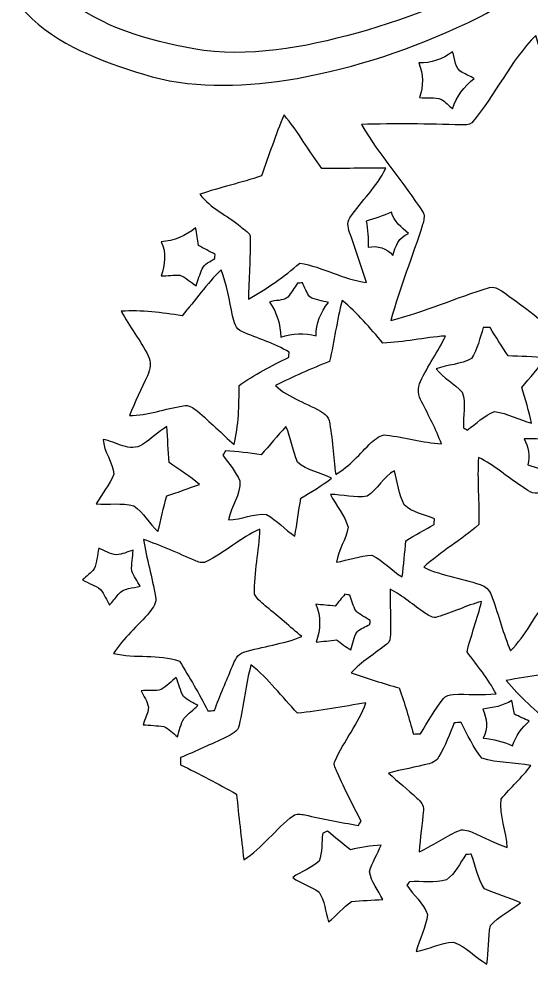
# Model space of a CAD drawing. Header units: centimetres. Extents: x -9.5 to 9.3, y -15.6 to 14.5.
# Drawn here: x -9.52 to -0.2, y -15.53 to 1.68 of the extents above; entities that cross this region are included whole.
import ezdxf

# ---------------------------------------------------------------- set-up
doc = ezdxf.new("R2010")
doc.units = ezdxf.units.CM
doc.header["$MEASUREMENT"] = 0
doc.layers.add('Layer 1', color=7, linetype='Continuous')

msp = doc.modelspace()

# ---------------------------------------------------------------- linework, layer by layer
at = {"layer": 'Layer 1', "color": 8}
for points, knots in [([(0.01517, 14.34324), (0.11712, 14.46036), (0.27376, 14.41909), (0.40922, 14.43073), (0.40922, 14.43073), (0.42968, 14.15415), (0.44027, 13.87722), (0.44168, 13.59958), (0.44168, 13.59958), (0.44415, 10.24961), (0.43427, 6.89857), (0.44521, 3.54894), (0.44521, 3.54894), (1.14018, 4.15502), (1.66723, 4.93254), (2.3682, 5.53438), (2.3682, 5.53438), (2.91289, 6.02827), (3.59022, 6.37117), (4.30953, 6.52074), (4.30953, 6.52074), (4.70041, 6.58283), (5.11881, 6.63469), (5.49522, 6.47947), (5.49522, 6.47947), (5.79473, 6.35882), (6.06778, 6.13904), (6.19372, 5.8353), (6.19372, 5.8353), (6.48723, 5.26415), (6.35317, 4.56106), (6.01486, 4.03931), (6.01486, 4.03931), (5.72664, 3.57681), (5.27826, 3.23709), (4.79425, 3.00073), (4.79425, 3.00073), (3.77896, 2.56364), (2.64654, 2.65606), (1.57021, 2.60385), (1.57021, 2.60385), (1.57092, 2.57528), (1.57268, 2.51883), (1.57339, 2.49026), (1.57339, 2.49026), (2.44687, 2.1276), (3.33693, 1.77059), (4.2859, 1.67146), (4.2859, 1.67146), (4.98404, 1.61325), (5.70442, 1.59844), (6.38422, 1.79246), (6.38422, 1.79246), (7.24076, 1.99566), (8.04122, 2.40312), (8.73301, 2.94428), (8.73301, 2.94428), (8.84802, 3.03989), (8.99089, 3.08822), (9.12918, 3.14078), (9.12918, 3.14078), (9.17434, 3.06634), (9.23325, 2.99579), (9.25371, 2.90901), (9.25371, 2.90901), (9.24842, 2.77671), (9.1627, 2.65994), (9.0618, 2.58022), (9.0618, 2.58022), (8.42292, 2.06199), (7.6962, 1.65594), (6.92714, 1.36737), (6.92714, 1.36737), (5.78697, 0.99801), (4.55048, 0.92075), (3.37502, 1.16134), (3.37502, 1.16134), (2.61514, 1.33809), (1.87466, 1.59773), (1.17898, 1.95227), (1.17898, 1.95227), (0.81104, 2.12337), (0.48613, 2.40806), (0.09525, 2.51531), (0.09525, 2.51531), (-0.42122, 2.13219), (-0.96061, 1.77059), (-1.55646, 1.52012), (-1.55646, 1.52012), (-2.54, 1.06574), (-3.58563, 0.74401), (-4.65384, 0.56515), (-4.65384, 0.56515), (-5.51674, 0.44626), (-6.41421, 0.41275), (-7.25488, 0.67733), (-7.25488, 0.67733), (-8.02076, 0.91264), (-8.82086, 1.20544), (-9.39094, 1.79211), (-9.39094, 1.79211), (-9.52006, 1.89689), (-9.44316, 2.06269), (-9.3786, 2.17876), (-9.3786, 2.17876), (-9.3218, 2.29623), (-9.19339, 2.39959), (-9.05722, 2.37031), (-9.05722, 2.37031), (-8.91434, 2.2987), (-8.81063, 2.17099), (-8.68504, 2.07504), (-8.68504, 2.07504), (-8.02005, 1.52823), (-7.1695, 1.29011), (-6.33801, 1.13736), (-6.33801, 1.13736), (-5.34, 0.96802), (-4.32999, 1.16311), (-3.36691, 1.42558), (-3.36691, 1.42558), (-2.35585, 1.71697), (-1.34832, 2.09197), (-0.48013, 2.69769), (-0.48013, 2.69769), (-1.18075, 2.8889), (-1.91558, 2.75237), (-2.62855, 2.8388), (-2.62855, 2.8388), (-3.41806, 2.93793), (-4.23192, 3.13055), (-4.87292, 3.62832), (-4.87292, 3.62832), (-5.49134, 4.10034), (-5.85682, 4.98193), (-5.55484, 5.73193), (-5.55484, 5.73193), (-5.42325, 6.13234), (-5.12974, 6.45619), (-4.78861, 6.69184), (-4.78861, 6.69184), (-4.28872, 6.9596), (-3.69147, 6.98712), (-3.14396, 6.87776), (-3.14396, 6.87776), (-2.38125, 6.69607), (-1.75013, 6.17961), (-1.22978, 5.61375), (-1.22978, 5.61375), (-0.78881, 5.14315), (-0.47061, 4.57835), (-0.16828, 4.01355), (-0.16828, 4.01355), (-0.09878, 4.572), (-0.12629, 5.13609), (-0.12241, 5.69736), (-0.12241, 5.69736), (-0.13547, 8.39505), (-0.10054, 11.09345), (-0.14146, 13.79079), (-0.14146, 13.79079), (-0.11077, 13.97353), (-0.18627, 14.23282), (0.01517, 14.34324), (0.01517, 14.34324), (0.01517, 14.34324), (0.01517, 14.34324), (0.01517, 14.34324)], [0, 0, 0, 0, 0.02325581, 0.02325581, 0.02325581, 0.02325581, 0.04651163, 0.04651163, 0.04651163, 0.04651163, 0.06976744, 0.06976744, 0.06976744, 0.06976744, 0.09302326, 0.09302326, 0.09302326, 0.09302326, 0.11627907, 0.11627907, 0.11627907, 0.11627907, 0.13953488, 0.13953488, 0.13953488, 0.13953488, 0.1627907, 0.1627907, 0.1627907, 0.1627907, 0.18604651, 0.18604651, 0.18604651, 0.18604651, 0.20930233, 0.20930233, 0.20930233, 0.20930233, 0.23255814, 0.23255814, 0.23255814, 0.23255814, 0.25581395, 0.25581395, 0.25581395, 0.25581395, 0.27906977, 0.27906977, 0.27906977, 0.27906977, 0.30232558, 0.30232558, 0.30232558, 0.30232558, 0.3255814, 0.3255814, 0.3255814, 0.3255814, 0.34883721, 0.34883721, 0.34883721, 0.34883721, 0.37209302, 0.37209302, 0.37209302, 0.37209302, 0.39534884, 0.39534884, 0.39534884, 0.39534884, 0.41860465, 0.41860465, 0.41860465, 0.41860465, 0.44186047, 0.44186047, 0.44186047, 0.44186047, 0.46511628, 0.46511628, 0.46511628, 0.46511628, 0.48837209, 0.48837209, 0.48837209, 0.48837209, 0.51162791, 0.51162791, 0.51162791, 0.51162791, 0.53488372, 0.53488372, 0.53488372, 0.53488372, 0.55813953, 0.55813953, 0.55813953, 0.55813953, 0.58139535, 0.58139535, 0.58139535, 0.58139535, 0.60465116, 0.60465116, 0.60465116, 0.60465116, 0.62790698, 0.62790698, 0.62790698, 0.62790698, 0.65116279, 0.65116279, 0.65116279, 0.65116279, 0.6744186, 0.6744186, 0.6744186, 0.6744186, 0.69767442, 0.69767442, 0.69767442, 0.69767442, 0.72093023, 0.72093023, 0.72093023, 0.72093023, 0.74418605, 0.74418605, 0.74418605, 0.74418605, 0.76744186, 0.76744186, 0.76744186, 0.76744186, 0.79069767, 0.79069767, 0.79069767, 0.79069767, 0.81395349, 0.81395349, 0.81395349, 0.81395349, 0.8372093, 0.8372093, 0.8372093, 0.8372093, 0.86046512, 0.86046512, 0.86046512, 0.86046512, 0.88372093, 0.88372093, 0.88372093, 0.88372093, 0.90697674, 0.90697674, 0.90697674, 0.90697674, 0.93023256, 0.93023256, 0.93023256, 0.93023256, 0.95348837, 0.95348837, 0.95348837, 0.95348837, 1, 1, 1, 1]), ([(-1.27635, -0.20602), (-0.84737, 0.29104), (-0.57644, 0.91475), (-0.11289, 1.38324), (-0.11289, 1.38324), (0.05715, 0.82162), (0.23354, 0.26176), (0.4064, -0.29951), (0.4064, -0.29951), (0.45014, -0.42757), (0.48225, -0.6163), (0.66993, -0.60431), (0.66993, -0.60431), (1.23155, -0.76376), (1.77976, -0.96696), (2.34315, -1.11831), (2.34315, -1.11831), (2.3435, -1.14194), (2.34386, -1.18921), (2.34421, -1.21285), (2.34421, -1.21285), (1.8542, -1.57339), (1.34902, -1.91276), (0.85796, -2.27118), (0.85796, -2.27118), (0.71649, -2.37843), (0.77788, -2.58269), (0.75741, -2.73297), (0.75741, -2.73297), (0.77505, -3.27378), (0.77505, -3.81459), (0.76906, -4.35575), (0.76906, -4.35575), (0.29563, -4.08869), (-0.1016, -3.71193), (-0.54645, -3.4036), (-0.54645, -3.4036), (-0.67275, -3.33163), (-0.7934, -3.17288), (-0.95568, -3.20851), (-0.95568, -3.20851), (-1.55822, -3.39231), (-2.13572, -3.65513), (-2.74849, -3.80612), (-2.74849, -3.80612), (-2.58374, -3.21522), (-2.35797, -2.64372), (-2.17029, -2.06022), (-2.17029, -2.06022), (-2.15406, -1.99072), (-2.12443, -1.91135), (-2.16359, -1.84468), (-2.16359, -1.84468), (-2.51178, -1.29152), (-2.95698, -0.80363), (-3.28507, -0.23813), (-3.28507, -0.23813), (-2.67899, -0.22225), (-2.07257, -0.22578), (-1.4665, -0.248), (-1.4665, -0.248), (-1.40229, -0.24659), (-1.32644, -0.25612), (-1.27635, -0.20602)], [0, 0, 0, 0, 0.05882353, 0.05882353, 0.05882353, 0.05882353, 0.11764706, 0.11764706, 0.11764706, 0.11764706, 0.17647059, 0.17647059, 0.17647059, 0.17647059, 0.23529412, 0.23529412, 0.23529412, 0.23529412, 0.29411765, 0.29411765, 0.29411765, 0.29411765, 0.35294118, 0.35294118, 0.35294118, 0.35294118, 0.41176471, 0.41176471, 0.41176471, 0.41176471, 0.47058824, 0.47058824, 0.47058824, 0.47058824, 0.52941176, 0.52941176, 0.52941176, 0.52941176, 0.58823529, 0.58823529, 0.58823529, 0.58823529, 0.64705882, 0.64705882, 0.64705882, 0.64705882, 0.70588235, 0.70588235, 0.70588235, 0.70588235, 0.76470588, 0.76470588, 0.76470588, 0.76470588, 0.82352941, 0.82352941, 0.82352941, 0.82352941, 0.88235294, 0.88235294, 0.88235294, 0.88235294, 1, 1, 1, 1]), ([(-2.24049, 0.88371), (-2.01507, 0.87171), (-1.81081, 0.95356), (-1.62878, 1.08197), (-1.62878, 1.08197), (-1.57656, 0.95638), (-1.58679, 0.77576), (-1.44851, 0.71014), (-1.44851, 0.71014), (-1.3776, 0.67098), (-1.30457, 0.63641), (-1.23261, 0.59866), (-1.23261, 0.59866), (-1.41217, 0.45014), (-1.56104, 0.27376), (-1.62701, 0.04551), (-1.62701, 0.04551), (-1.69228, 0.10372), (-1.75048, 0.1718), (-1.82704, 0.2159), (-1.82704, 0.2159), (-1.95298, 0.2667), (-2.09621, 0.23495), (-2.22744, 0.25188), (-2.22744, 0.25188), (-2.14948, 0.45649), (-2.16076, 0.68192), (-2.24049, 0.88371)], [0, 0, 0, 0, 0.125, 0.125, 0.125, 0.125, 0.25, 0.25, 0.25, 0.25, 0.375, 0.375, 0.375, 0.375, 0.5, 0.5, 0.5, 0.5, 0.625, 0.625, 0.625, 0.625, 0.75, 0.75, 0.75, 0.75, 1, 1, 1, 1]), ([(-4.693, -0.06315), (-4.4383, -0.37042), (-4.24356, -0.72178), (-4.00473, -1.04105), (-4.00473, -1.04105), (-3.61738, -1.04246), (-3.23003, -1.03082), (-2.84304, -1.03646), (-2.84304, -1.03646), (-3.00355, -1.37407), (-3.28542, -1.63266), (-3.49462, -1.93781), (-3.49462, -1.93781), (-3.56447, -2.03129), (-3.51861, -2.14771), (-3.48686, -2.24578), (-3.48686, -2.24578), (-3.38667, -2.53506), (-3.29036, -2.82575), (-3.19476, -3.11679), (-3.19476, -3.11679), (-3.61421, -3.0607), (-3.98851, -2.83351), (-4.40514, -2.76366), (-4.40514, -2.76366), (-4.69618, -3.01061), (-5.00874, -3.23286), (-5.3407, -3.42194), (-5.3407, -3.42194), (-5.33647, -3.05082), (-5.30366, -2.68005), (-5.31001, -2.30893), (-5.31001, -2.30893), (-5.30013, -2.20204), (-5.42396, -2.15688), (-5.48464, -2.09832), (-5.48464, -2.09832), (-5.72664, -1.89512), (-6.0325, -1.76389), (-6.22864, -1.51024), (-6.22864, -1.51024), (-5.85858, -1.38712), (-5.47723, -1.29822), (-5.10646, -1.17616), (-5.10646, -1.17616), (-4.96852, -0.80504), (-4.84823, -0.42757), (-4.693, -0.06315)], [0, 0, 0, 0, 0.07692308, 0.07692308, 0.07692308, 0.07692308, 0.15384615, 0.15384615, 0.15384615, 0.15384615, 0.23076923, 0.23076923, 0.23076923, 0.23076923, 0.30769231, 0.30769231, 0.30769231, 0.30769231, 0.38461538, 0.38461538, 0.38461538, 0.38461538, 0.46153846, 0.46153846, 0.46153846, 0.46153846, 0.53846154, 0.53846154, 0.53846154, 0.53846154, 0.61538462, 0.61538462, 0.61538462, 0.61538462, 0.69230769, 0.69230769, 0.69230769, 0.69230769, 0.76923077, 0.76923077, 0.76923077, 0.76923077, 0.84615385, 0.84615385, 0.84615385, 0.84615385, 1, 1, 1, 1]), ([(-3.20146, -1.99708), (-3.04236, -1.95827), (-2.8896, -1.89936), (-2.73967, -1.83409), (-2.73967, -1.83409), (-2.69311, -2.00589), (-2.55305, -2.11349), (-2.42711, -2.22568), (-2.42711, -2.22568), (-2.60279, -2.292), (-2.66912, -2.45533), (-2.71216, -2.62608), (-2.71216, -2.62608), (-2.82187, -2.48461), (-2.99085, -2.44193), (-3.16195, -2.47297), (-3.16195, -2.47297), (-3.1623, -2.31352), (-3.16512, -2.15265), (-3.20146, -1.99708)], [0, 0, 0, 0, 0.16666667, 0.16666667, 0.16666667, 0.16666667, 0.33333333, 0.33333333, 0.33333333, 0.33333333, 0.5, 0.5, 0.5, 0.5, 0.66666667, 0.66666667, 0.66666667, 0.66666667, 1, 1, 1, 1]), ([(-6.93138, -2.37384), (-6.69396, -2.36396), (-6.48864, -2.26166), (-6.30273, -2.12408), (-6.30273, -2.12408), (-6.28474, -2.22991), (-6.26851, -2.33609), (-6.25122, -2.44299), (-6.25122, -2.44299), (-6.15068, -2.49696), (-6.05014, -2.55094), (-5.94889, -2.60456), (-5.94889, -2.60456), (-5.94995, -2.62326), (-5.95207, -2.661), (-5.95277, -2.68005), (-5.95277, -2.68005), (-6.03603, -2.73473), (-6.14151, -2.77495), (-6.18702, -2.87055), (-6.18702, -2.87055), (-6.22864, -2.96863), (-6.25793, -3.0734), (-6.29144, -3.17535), (-6.29144, -3.17535), (-6.39374, -3.11573), (-6.47735, -3.02366), (-6.58883, -2.98238), (-6.58883, -2.98238), (-6.70313, -2.97709), (-6.81708, -2.99614), (-6.93173, -2.9972), (-6.93173, -2.9972), (-6.8647, -2.79471), (-6.82801, -2.57069), (-6.93138, -2.37384)], [0, 0, 0, 0, 0.1, 0.1, 0.1, 0.1, 0.2, 0.2, 0.2, 0.2, 0.3, 0.3, 0.3, 0.3, 0.4, 0.4, 0.4, 0.4, 0.5, 0.5, 0.5, 0.5, 0.6, 0.6, 0.6, 0.6, 0.7, 0.7, 0.7, 0.7, 0.8, 0.8, 0.8, 0.8, 1, 1, 1, 1]), ([(-6.55073, -3.72145), (-6.31049, -3.44523), (-6.102, -3.13902), (-5.83777, -2.88431), (-5.83777, -2.88431), (-5.73617, -3.1563), (-5.69031, -3.44311), (-5.63069, -3.72604), (-5.63069, -3.72604), (-5.60282, -3.83258), (-5.58024, -3.96804), (-5.461, -4.01002), (-5.461, -4.01002), (-5.17313, -4.13314), (-4.86974, -4.22557), (-4.59846, -4.38503), (-4.59846, -4.38503), (-4.60199, -4.40972), (-4.60904, -4.45946), (-4.61257, -4.48416), (-4.61257, -4.48416), (-4.9276, -4.62597), (-5.22923, -4.79778), (-5.51356, -4.99392), (-5.51356, -4.99392), (-5.51039, -5.35481), (-5.51886, -5.71747), (-5.60246, -6.07025), (-5.60246, -6.07025), (-5.82613, -5.86705), (-6.04203, -5.65573), (-6.27168, -5.45959), (-6.27168, -5.45959), (-6.344, -5.40068), (-6.43079, -5.33717), (-6.52992, -5.36116), (-6.52992, -5.36116), (-6.85659, -5.41584), (-7.17303, -5.53826), (-7.50852, -5.53791), (-7.50852, -5.53791), (-7.40763, -5.29272), (-7.29156, -5.0546), (-7.1815, -4.81365), (-7.1815, -4.81365), (-7.12999, -4.70217), (-7.10741, -4.56389), (-7.16598, -4.451), (-7.16598, -4.451), (-7.3092, -4.16877), (-7.50782, -3.91901), (-7.65775, -3.64102), (-7.65775, -3.64102), (-7.28698, -3.61315), (-6.91691, -3.66854), (-6.55073, -3.72145)], [0, 0, 0, 0, 0.06666667, 0.06666667, 0.06666667, 0.06666667, 0.13333333, 0.13333333, 0.13333333, 0.13333333, 0.2, 0.2, 0.2, 0.2, 0.26666667, 0.26666667, 0.26666667, 0.26666667, 0.33333333, 0.33333333, 0.33333333, 0.33333333, 0.4, 0.4, 0.4, 0.4, 0.46666667, 0.46666667, 0.46666667, 0.46666667, 0.53333333, 0.53333333, 0.53333333, 0.53333333, 0.6, 0.6, 0.6, 0.6, 0.66666667, 0.66666667, 0.66666667, 0.66666667, 0.73333333, 0.73333333, 0.73333333, 0.73333333, 0.8, 0.8, 0.8, 0.8, 0.86666667, 0.86666667, 0.86666667, 0.86666667, 1, 1, 1, 1]), ([(-4.44888, -3.1302), (-4.42701, -3.12843), (-4.38291, -3.1242), (-4.36069, -3.12208), (-4.36069, -3.12208), (-4.31694, -3.20851), (-4.28272, -3.30094), (-4.22522, -3.37961), (-4.22522, -3.37961), (-4.12256, -3.43817), (-3.99838, -3.44699), (-3.8862, -3.48333), (-3.8862, -3.48333), (-4.0259, -3.65901), (-4.11621, -3.85974), (-4.10916, -4.08905), (-4.10916, -4.08905), (-4.32012, -4.03225), (-4.54343, -4.04036), (-4.7498, -4.11092), (-4.7498, -4.11092), (-4.76144, -3.88126), (-4.81824, -3.66007), (-4.96006, -3.47486), (-4.96006, -3.47486), (-4.85881, -3.43217), (-4.71664, -3.4611), (-4.62668, -3.38279), (-4.62668, -3.38279), (-4.56177, -3.30235), (-4.50603, -3.21592), (-4.44888, -3.1302)], [0, 0, 0, 0, 0.11111111, 0.11111111, 0.11111111, 0.11111111, 0.22222222, 0.22222222, 0.22222222, 0.22222222, 0.33333333, 0.33333333, 0.33333333, 0.33333333, 0.44444444, 0.44444444, 0.44444444, 0.44444444, 0.55555556, 0.55555556, 0.55555556, 0.55555556, 0.66666667, 0.66666667, 0.66666667, 0.66666667, 0.77777778, 0.77777778, 0.77777778, 0.77777778, 1, 1, 1, 1]), ([(-3.8675, -4.55366), (-3.77472, -4.18606), (-3.73627, -3.80683), (-3.63432, -3.4417), (-3.63432, -3.4417), (-3.36127, -3.67312), (-3.12314, -3.94441), (-2.89525, -4.21993), (-2.89525, -4.21993), (-2.51248, -4.20934), (-2.13854, -4.11551), (-1.75719, -4.09187), (-1.75719, -4.09187), (-1.88313, -4.3815), (-2.07998, -4.63338), (-2.21121, -4.92019), (-2.21121, -4.92019), (-2.27083, -5.03767), (-2.25037, -5.18054), (-2.18793, -5.29343), (-2.18793, -5.29343), (-2.05916, -5.5432), (-1.92617, -5.79155), (-1.82986, -6.05649), (-1.82986, -6.05649), (-2.16782, -6.03215), (-2.49414, -5.93549), (-2.82963, -5.89562), (-2.82963, -5.89562), (-2.94005, -5.87975), (-3.02789, -5.96547), (-3.10586, -6.03109), (-3.10586, -6.03109), (-3.3147, -6.23111), (-3.49709, -6.46783), (-3.75285, -6.61247), (-3.75285, -6.61247), (-3.80048, -6.28579), (-3.80788, -5.95418), (-3.8735, -5.63033), (-3.8735, -5.63033), (-3.88479, -5.57142), (-3.92994, -5.52768), (-3.97828, -5.49663), (-3.97828, -5.49663), (-4.25873, -5.31036), (-4.60481, -5.23064), (-4.85034, -4.99216), (-4.85034, -4.99216), (-4.53002, -4.83023), (-4.19876, -4.69124), (-3.8675, -4.55366)], [0, 0, 0, 0, 0.07142857, 0.07142857, 0.07142857, 0.07142857, 0.14285714, 0.14285714, 0.14285714, 0.14285714, 0.21428571, 0.21428571, 0.21428571, 0.21428571, 0.28571429, 0.28571429, 0.28571429, 0.28571429, 0.35714286, 0.35714286, 0.35714286, 0.35714286, 0.42857143, 0.42857143, 0.42857143, 0.42857143, 0.5, 0.5, 0.5, 0.5, 0.57142857, 0.57142857, 0.57142857, 0.57142857, 0.64285714, 0.64285714, 0.64285714, 0.64285714, 0.71428571, 0.71428571, 0.71428571, 0.71428571, 0.78571429, 0.78571429, 0.78571429, 0.78571429, 0.85714286, 0.85714286, 0.85714286, 0.85714286, 1, 1, 1, 1]), ([(-1.06645, -3.93559), (-1.02588, -3.93629), (-0.98531, -3.93735), (-0.94439, -3.93876), (-0.94439, -3.93876), (-0.83608, -4.11092), (-0.72637, -4.28272), (-0.6156, -4.45382), (-0.6156, -4.45382), (-0.38629, -4.46264), (-0.15558, -4.46299), (0.07338, -4.48945), (0.07338, -4.48945), (-0.06809, -4.67289), (-0.21696, -4.85105), (-0.36301, -5.03096), (-0.36301, -5.03096), (-0.30021, -5.24475), (-0.23742, -5.45888), (-0.18627, -5.67619), (-0.18627, -5.67619), (-0.41628, -5.6261), (-0.62653, -5.49592), (-0.85972, -5.46664), (-0.85972, -5.46664), (-1.04987, -5.5372), (-1.19839, -5.68678), (-1.36031, -5.80566), (-1.36031, -5.80566), (-1.37654, -5.79508), (-1.4097, -5.77427), (-1.42593, -5.76368), (-1.42593, -5.76368), (-1.44745, -5.55131), (-1.36807, -5.32095), (-1.44886, -5.11669), (-1.44886, -5.11669), (-1.59068, -4.95759), (-1.79211, -4.86163), (-1.92229, -4.69018), (-1.92229, -4.69018), (-1.71556, -4.61116), (-1.47673, -4.61081), (-1.28164, -4.50356), (-1.28164, -4.50356), (-1.17193, -4.33423), (-1.12818, -4.1275), (-1.06645, -3.93559)], [0, 0, 0, 0, 0.07692308, 0.07692308, 0.07692308, 0.07692308, 0.15384615, 0.15384615, 0.15384615, 0.15384615, 0.23076923, 0.23076923, 0.23076923, 0.23076923, 0.30769231, 0.30769231, 0.30769231, 0.30769231, 0.38461538, 0.38461538, 0.38461538, 0.38461538, 0.46153846, 0.46153846, 0.46153846, 0.46153846, 0.53846154, 0.53846154, 0.53846154, 0.53846154, 0.61538462, 0.61538462, 0.61538462, 0.61538462, 0.69230769, 0.69230769, 0.69230769, 0.69230769, 0.76923077, 0.76923077, 0.76923077, 0.76923077, 0.84615385, 0.84615385, 0.84615385, 0.84615385, 1, 1, 1, 1]), ([(-7.2704, -6.06707), (-7.11623, -5.96865), (-6.98253, -5.84165), (-6.82943, -5.74181), (-6.82943, -5.74181), (-6.8072, -5.95983), (-6.80367, -6.17855), (-6.78674, -6.39692), (-6.78674, -6.39692), (-6.598, -6.52392), (-6.40786, -6.64951), (-6.23147, -6.79344), (-6.23147, -6.79344), (-6.43043, -6.864), (-6.62799, -6.93737), (-6.82872, -7.00264), (-6.82872, -7.00264), (-6.88622, -7.21854), (-6.93843, -7.43656), (-6.98888, -7.65457), (-6.98888, -7.65457), (-7.14375, -7.50641), (-7.25417, -7.31097), (-7.42774, -7.18432), (-7.42774, -7.18432), (-7.65034, -7.1247), (-7.88423, -7.16421), (-8.11177, -7.1501), (-8.11177, -7.1501), (-8.01617, -6.96313), (-7.86553, -6.80544), (-7.7918, -6.60823), (-7.7918, -6.60823), (-7.81015, -6.38598), (-7.97454, -6.20148), (-7.98865, -5.975), (-7.98865, -5.975), (-7.75476, -6.01486), (-7.499, -6.21841), (-7.2704, -6.06707)], [0, 0, 0, 0, 0.09090909, 0.09090909, 0.09090909, 0.09090909, 0.18181818, 0.18181818, 0.18181818, 0.18181818, 0.27272727, 0.27272727, 0.27272727, 0.27272727, 0.36363636, 0.36363636, 0.36363636, 0.36363636, 0.45454545, 0.45454545, 0.45454545, 0.45454545, 0.54545455, 0.54545455, 0.54545455, 0.54545455, 0.63636364, 0.63636364, 0.63636364, 0.63636364, 0.72727273, 0.72727273, 0.72727273, 0.72727273, 0.81818182, 0.81818182, 0.81818182, 0.81818182, 1, 1, 1, 1]), ([(-5.10858, -6.2551), (-4.96076, -6.08224), (-4.81365, -5.90868), (-4.65914, -5.74181), (-4.65914, -5.74181), (-4.56706, -5.95101), (-4.53602, -6.18243), (-4.44853, -6.39198), (-4.44853, -6.39198), (-4.2739, -6.54156), (-4.03225, -6.57789), (-3.83081, -6.68161), (-3.83081, -6.68161), (-4.00614, -6.81884), (-4.19876, -6.93208), (-4.38961, -7.04638), (-4.38961, -7.04638), (-4.42489, -7.27639), (-4.45488, -7.50782), (-4.50003, -7.73642), (-4.50003, -7.73642), (-4.67678, -7.6133), (-4.82318, -7.44749), (-5.01121, -7.34236), (-5.01121, -7.34236), (-5.25004, -7.31344), (-5.46911, -7.4422), (-5.70548, -7.43726), (-5.70548, -7.43726), (-5.66208, -7.19173), (-5.47652, -6.98782), (-5.49839, -6.72783), (-5.49839, -6.72783), (-5.57354, -6.55708), (-5.70018, -6.41491), (-5.80637, -6.26286), (-5.80637, -6.26286), (-5.79543, -6.24276), (-5.77356, -6.20183), (-5.76227, -6.18137), (-5.76227, -6.18137), (-5.5432, -6.19301), (-5.32624, -6.22547), (-5.10858, -6.2551)], [0, 0, 0, 0, 0.08333333, 0.08333333, 0.08333333, 0.08333333, 0.16666667, 0.16666667, 0.16666667, 0.16666667, 0.25, 0.25, 0.25, 0.25, 0.33333333, 0.33333333, 0.33333333, 0.33333333, 0.41666667, 0.41666667, 0.41666667, 0.41666667, 0.5, 0.5, 0.5, 0.5, 0.58333333, 0.58333333, 0.58333333, 0.58333333, 0.66666667, 0.66666667, 0.66666667, 0.66666667, 0.75, 0.75, 0.75, 0.75, 0.83333333, 0.83333333, 0.83333333, 0.83333333, 1, 1, 1, 1]), ([(-0.02822, -5.969), (0.01976, -5.90832), (0.06809, -5.84835), (0.11747, -5.78944), (0.11747, -5.78944), (0.19756, -5.9496), (0.30515, -6.09071), (0.44344, -6.20571), (0.44344, -6.20571), (0.31538, -6.30661), (0.22895, -6.44172), (0.18733, -6.60012), (0.18733, -6.60012), (0.04586, -6.52956), (-0.10583, -6.48406), (-0.25576, -6.43678), (-0.25576, -6.43678), (-0.21343, -6.2738), (-0.2413, -6.1087), (-0.32456, -5.96336), (-0.32456, -5.96336), (-0.22543, -5.96441), (-0.12841, -5.96512), (-0.02822, -5.969)], [0, 0, 0, 0, 0.14285714, 0.14285714, 0.14285714, 0.14285714, 0.28571429, 0.28571429, 0.28571429, 0.28571429, 0.42857143, 0.42857143, 0.42857143, 0.42857143, 0.57142857, 0.57142857, 0.57142857, 0.57142857, 0.71428571, 0.71428571, 0.71428571, 0.71428571, 1, 1, 1, 1]), ([(-1.15394, -6.30273), (-0.86995, -6.44031), (-0.63571, -6.65903), (-0.37077, -6.82766), (-0.37077, -6.82766), (-0.26846, -6.8894), (-0.16475, -6.99417), (-0.02787, -6.94443), (-0.02787, -6.94443), (0.34078, -6.84883), (0.68086, -6.66821), (1.04775, -6.56555), (1.04775, -6.56555), (0.96837, -6.92256), (0.8382, -7.26475), (0.72743, -7.61259), (0.72743, -7.61259), (0.70767, -7.68667), (0.67451, -7.77593), (0.72884, -7.84437), (0.72884, -7.84437), (0.94509, -8.16363), (1.22449, -8.43774), (1.42275, -8.77006), (1.42275, -8.77006), (1.03646, -8.80145), (0.64911, -8.78981), (0.26282, -8.80498), (0.26282, -8.80498), (0.20779, -8.80428), (0.15734, -8.82826), (0.12488, -8.87236), (0.12488, -8.87236), (-0.12841, -9.17293), (-0.28998, -9.54299), (-0.56833, -9.82345), (-0.56833, -9.82345), (-0.70414, -9.51547), (-0.78528, -9.18704), (-0.89606, -8.87024), (-0.89606, -8.87024), (-0.92745, -8.78346), (-0.96838, -8.68892), (-1.05586, -8.64588), (-1.05586, -8.64588), (-1.40935, -8.49912), (-1.80763, -8.47408), (-2.15053, -8.30121), (-2.15053, -8.30121), (-1.83833, -8.01476), (-1.46473, -7.80627), (-1.14688, -7.52651), (-1.14688, -7.52651), (-1.13877, -7.11835), (-1.18145, -6.71019), (-1.15394, -6.30273)], [0, 0, 0, 0, 0.06666667, 0.06666667, 0.06666667, 0.06666667, 0.13333333, 0.13333333, 0.13333333, 0.13333333, 0.2, 0.2, 0.2, 0.2, 0.26666667, 0.26666667, 0.26666667, 0.26666667, 0.33333333, 0.33333333, 0.33333333, 0.33333333, 0.4, 0.4, 0.4, 0.4, 0.46666667, 0.46666667, 0.46666667, 0.46666667, 0.53333333, 0.53333333, 0.53333333, 0.53333333, 0.6, 0.6, 0.6, 0.6, 0.66666667, 0.66666667, 0.66666667, 0.66666667, 0.73333333, 0.73333333, 0.73333333, 0.73333333, 0.8, 0.8, 0.8, 0.8, 0.86666667, 0.86666667, 0.86666667, 0.86666667, 1, 1, 1, 1]), ([(-3.1817, -7.00934), (-2.99191, -6.88446), (-2.88784, -6.65692), (-2.68393, -6.54509), (-2.68393, -6.54509), (-2.63066, -6.75358), (-2.60033, -6.97195), (-2.5086, -7.16844), (-2.5086, -7.16844), (-2.35691, -7.30744), (-2.13995, -7.33848), (-1.95651, -7.42244), (-1.95651, -7.42244), (-1.95792, -7.4482), (-1.96003, -7.50041), (-1.96109, -7.52651), (-1.96109, -7.52651), (-2.13536, -7.61929), (-2.30646, -7.71772), (-2.47579, -7.81932), (-2.47579, -7.81932), (-2.49202, -8.03945), (-2.51954, -8.25782), (-2.54282, -8.47796), (-2.54282, -8.47796), (-2.73861, -8.36436), (-2.88819, -8.1788), (-3.0928, -8.08249), (-3.0928, -8.08249), (-3.31329, -8.09025), (-3.5239, -8.17386), (-3.7405, -8.21126), (-3.7405, -8.21126), (-3.70593, -7.98618), (-3.55847, -7.79533), (-3.52778, -7.57167), (-3.52778, -7.57167), (-3.59022, -7.35295), (-3.74685, -7.17656), (-3.85022, -6.97653), (-3.85022, -6.97653), (-3.62867, -6.97653), (-3.40148, -7.05026), (-3.1817, -7.00934)], [0, 0, 0, 0, 0.08333333, 0.08333333, 0.08333333, 0.08333333, 0.16666667, 0.16666667, 0.16666667, 0.16666667, 0.25, 0.25, 0.25, 0.25, 0.33333333, 0.33333333, 0.33333333, 0.33333333, 0.41666667, 0.41666667, 0.41666667, 0.41666667, 0.5, 0.5, 0.5, 0.5, 0.58333333, 0.58333333, 0.58333333, 0.58333333, 0.66666667, 0.66666667, 0.66666667, 0.66666667, 0.75, 0.75, 0.75, 0.75, 0.83333333, 0.83333333, 0.83333333, 0.83333333, 1, 1, 1, 1]), ([(-6.11999, -8.20349), (-5.7718, -8.03769), (-5.48499, -7.76711), (-5.13362, -7.60801), (-5.13362, -7.60801), (-5.14385, -8.00559), (-5.24051, -8.39611), (-5.22958, -8.7951), (-5.22958, -8.7951), (-5.1816, -8.89388), (-5.086, -8.95773), (-5.00698, -9.0297), (-5.00698, -9.0297), (-4.79108, -9.20432), (-4.58117, -9.38601), (-4.37021, -9.56663), (-4.37021, -9.56663), (-4.71135, -9.70174), (-5.07894, -9.74408), (-5.42854, -9.85026), (-5.42854, -9.85026), (-5.54355, -9.88131), (-5.58835, -10.00443), (-5.63351, -10.10144), (-5.63351, -10.10144), (-5.74075, -10.37237), (-5.86281, -10.63801), (-5.95983, -10.91283), (-5.95983, -10.91283), (-6.00004, -10.91389), (-6.03991, -10.91565), (-6.07977, -10.91741), (-6.07977, -10.91741), (-6.23676, -10.60768), (-6.41562, -10.30922), (-6.5973, -10.01395), (-6.5973, -10.01395), (-6.98288, -9.87848), (-7.40339, -9.96562), (-7.79815, -9.87249), (-7.79815, -9.87249), (-7.62176, -9.58709), (-7.35436, -9.37613), (-7.14163, -9.12036), (-7.14163, -9.12036), (-7.07884, -9.03958), (-7.00687, -8.94327), (-7.03263, -8.83567), (-7.03263, -8.83567), (-7.09683, -8.48713), (-7.1949, -8.14564), (-7.25276, -7.79568), (-7.25276, -7.79568), (-6.9342, -7.90963), (-6.62411, -8.04474), (-6.31508, -8.18197), (-6.31508, -8.18197), (-6.25404, -8.2042), (-6.18349, -8.23877), (-6.11999, -8.20349)], [0, 0, 0, 0, 0.0625, 0.0625, 0.0625, 0.0625, 0.125, 0.125, 0.125, 0.125, 0.1875, 0.1875, 0.1875, 0.1875, 0.25, 0.25, 0.25, 0.25, 0.3125, 0.3125, 0.3125, 0.3125, 0.375, 0.375, 0.375, 0.375, 0.4375, 0.4375, 0.4375, 0.4375, 0.5, 0.5, 0.5, 0.5, 0.5625, 0.5625, 0.5625, 0.5625, 0.625, 0.625, 0.625, 0.625, 0.6875, 0.6875, 0.6875, 0.6875, 0.75, 0.75, 0.75, 0.75, 0.8125, 0.8125, 0.8125, 0.8125, 0.875, 0.875, 0.875, 0.875, 1, 1, 1, 1]), ([(-8.06697, -7.95796), (-7.96008, -7.99888), (-7.85918, -8.06485), (-7.74347, -8.07826), (-7.74347, -8.07826), (-7.6387, -8.06944), (-7.54168, -8.02287), (-7.44185, -7.99218), (-7.44185, -7.99218), (-7.44538, -8.11812), (-7.47395, -8.24336), (-7.46619, -8.36965), (-7.46619, -8.36965), (-7.42527, -8.46737), (-7.36424, -8.55627), (-7.31273, -8.64905), (-7.31273, -8.64905), (-7.44573, -8.68715), (-7.61929, -8.67234), (-7.71031, -8.79616), (-7.71031, -8.79616), (-7.76393, -8.86072), (-7.81544, -8.92739), (-7.87047, -8.99125), (-7.87047, -8.99125), (-7.92515, -8.896), (-7.96572, -8.79122), (-8.03522, -8.70585), (-8.03522, -8.70585), (-8.134, -8.63141), (-8.25535, -8.59543), (-8.36189, -8.5344), (-8.36189, -8.5344), (-8.29063, -8.46702), (-8.20914, -8.40952), (-8.14846, -8.33226), (-8.14846, -8.33226), (-8.09731, -8.21443), (-8.09554, -8.08214), (-8.06697, -7.95796)], [0, 0, 0, 0, 0.09090909, 0.09090909, 0.09090909, 0.09090909, 0.18181818, 0.18181818, 0.18181818, 0.18181818, 0.27272727, 0.27272727, 0.27272727, 0.27272727, 0.36363636, 0.36363636, 0.36363636, 0.36363636, 0.45454545, 0.45454545, 0.45454545, 0.45454545, 0.54545455, 0.54545455, 0.54545455, 0.54545455, 0.63636364, 0.63636364, 0.63636364, 0.63636364, 0.72727273, 0.72727273, 0.72727273, 0.72727273, 0.81818182, 0.81818182, 0.81818182, 0.81818182, 1, 1, 1, 1]), ([(-2.7619, -8.69985), (-2.5333, -8.82368), (-2.33609, -8.99724), (-2.1209, -9.14224), (-2.1209, -9.14224), (-2.05634, -9.1821), (-1.98226, -9.23643), (-1.90218, -9.20821), (-1.90218, -9.20821), (-1.63019, -9.12707), (-1.37407, -9.00007), (-1.09961, -8.92634), (-1.09961, -8.92634), (-1.16628, -9.23784), (-1.29223, -9.53276), (-1.36208, -9.84356), (-1.36208, -9.84356), (-1.17934, -10.09368), (-0.97719, -10.33286), (-0.83361, -10.60944), (-0.83361, -10.60944), (-1.09432, -10.63554), (-1.35643, -10.60521), (-1.61749, -10.62108), (-1.61749, -10.62108), (-1.68099, -10.62637), (-1.75366, -10.63766), (-1.79246, -10.69481), (-1.79246, -10.69481), (-1.94874, -10.89801), (-2.07963, -11.11885), (-2.21121, -11.33863), (-2.21121, -11.33863), (-2.25354, -11.33863), (-2.29588, -11.33934), (-2.33821, -11.34004), (-2.33821, -11.34004), (-2.41688, -11.05817), (-2.49767, -10.77736), (-2.59574, -10.50184), (-2.59574, -10.50184), (-2.89172, -10.42), (-3.18311, -10.32228), (-3.47451, -10.22667), (-3.47451, -10.22667), (-3.28295, -10.02101), (-3.04059, -9.87319), (-2.82081, -9.70139), (-2.82081, -9.70139), (-2.76437, -9.66399), (-2.76401, -9.58921), (-2.75731, -9.52923), (-2.75731, -9.52923), (-2.74743, -9.25266), (-2.76472, -8.97608), (-2.7619, -8.69985)], [0, 0, 0, 0, 0.06666667, 0.06666667, 0.06666667, 0.06666667, 0.13333333, 0.13333333, 0.13333333, 0.13333333, 0.2, 0.2, 0.2, 0.2, 0.26666667, 0.26666667, 0.26666667, 0.26666667, 0.33333333, 0.33333333, 0.33333333, 0.33333333, 0.4, 0.4, 0.4, 0.4, 0.46666667, 0.46666667, 0.46666667, 0.46666667, 0.53333333, 0.53333333, 0.53333333, 0.53333333, 0.6, 0.6, 0.6, 0.6, 0.66666667, 0.66666667, 0.66666667, 0.66666667, 0.73333333, 0.73333333, 0.73333333, 0.73333333, 0.8, 0.8, 0.8, 0.8, 0.86666667, 0.86666667, 0.86666667, 0.86666667, 1, 1, 1, 1]), ([(-3.76343, -9.00959), (-3.70381, -8.93763), (-3.64455, -8.86566), (-3.58458, -8.79404), (-3.58458, -8.79404), (-3.562, -8.79828), (-3.51719, -8.80639), (-3.49462, -8.81027), (-3.49462, -8.81027), (-3.45722, -8.90623), (-3.44205, -9.01312), (-3.38279, -9.0999), (-3.38279, -9.0999), (-3.30694, -9.17046), (-3.21275, -9.21702), (-3.12526, -9.27171), (-3.12526, -9.27171), (-3.12702, -9.2897), (-3.13055, -9.32568), (-3.13196, -9.34367), (-3.13196, -9.34367), (-3.21063, -9.38495), (-3.29847, -9.41564), (-3.36233, -9.47984), (-3.36233, -9.47984), (-3.43006, -9.57651), (-3.44029, -9.69786), (-3.47557, -9.80899), (-3.47557, -9.80899), (-3.56729, -9.75501), (-3.65301, -9.69222), (-3.73627, -9.6266), (-3.73627, -9.6266), (-3.86045, -9.63789), (-3.98392, -9.65553), (-4.1081, -9.6647), (-4.1081, -9.6647), (-4.02943, -9.44069), (-4.01955, -9.19798), (-4.11621, -8.97784), (-4.11621, -8.97784), (-3.99838, -8.98842), (-3.88161, -8.9976), (-3.76343, -9.00959)], [0, 0, 0, 0, 0.08333333, 0.08333333, 0.08333333, 0.08333333, 0.16666667, 0.16666667, 0.16666667, 0.16666667, 0.25, 0.25, 0.25, 0.25, 0.33333333, 0.33333333, 0.33333333, 0.33333333, 0.41666667, 0.41666667, 0.41666667, 0.41666667, 0.5, 0.5, 0.5, 0.5, 0.58333333, 0.58333333, 0.58333333, 0.58333333, 0.66666667, 0.66666667, 0.66666667, 0.66666667, 0.75, 0.75, 0.75, 0.75, 0.83333333, 0.83333333, 0.83333333, 0.83333333, 1, 1, 1, 1]), ([(1.18322, -9.08509), (1.20826, -9.08544), (1.25906, -9.08544), (1.28411, -9.08579), (1.28411, -9.08579), (1.43686, -9.40294), (1.56986, -9.73032), (1.75048, -10.03371), (1.75048, -10.03371), (1.79282, -10.1092), (1.86231, -10.17164), (1.95086, -10.18434), (1.95086, -10.18434), (2.32445, -10.25984), (2.70404, -10.30323), (3.08328, -10.34168), (3.08328, -10.34168), (2.8448, -10.6934), (2.50613, -10.95869), (2.20098, -11.25008), (2.20098, -11.25008), (2.20733, -11.68259), (2.35479, -12.09851), (2.36784, -12.52996), (2.36784, -12.52996), (1.97979, -12.42236), (1.6637, -12.15461), (1.29328, -12.00644), (1.29328, -12.00644), (1.20015, -11.9634), (1.10561, -12.01914), (1.0227, -12.05936), (1.0227, -12.05936), (0.70767, -12.22516), (0.3937, -12.39379), (0.07197, -12.54654), (0.07197, -12.54654), (0.07514, -12.1539), (0.19297, -11.77537), (0.24024, -11.38802), (0.24024, -11.38802), (0.24765, -11.31535), (0.21696, -11.24409), (0.1711, -11.18941), (0.1711, -11.18941), (-0.09419, -10.90754), (-0.41099, -10.67259), (-0.6477, -10.36391), (-0.6477, -10.36391), (-0.22719, -10.293), (0.19368, -10.22632), (0.61701, -10.17305), (0.61701, -10.17305), (0.8188, -9.8171), (0.98884, -9.44492), (1.18322, -9.08509)], [0, 0, 0, 0, 0.06666667, 0.06666667, 0.06666667, 0.06666667, 0.13333333, 0.13333333, 0.13333333, 0.13333333, 0.2, 0.2, 0.2, 0.2, 0.26666667, 0.26666667, 0.26666667, 0.26666667, 0.33333333, 0.33333333, 0.33333333, 0.33333333, 0.4, 0.4, 0.4, 0.4, 0.46666667, 0.46666667, 0.46666667, 0.46666667, 0.53333333, 0.53333333, 0.53333333, 0.53333333, 0.6, 0.6, 0.6, 0.6, 0.66666667, 0.66666667, 0.66666667, 0.66666667, 0.73333333, 0.73333333, 0.73333333, 0.73333333, 0.8, 0.8, 0.8, 0.8, 0.86666667, 0.86666667, 0.86666667, 0.86666667, 1, 1, 1, 1]), ([(-5.51145, -11.17812), (-5.42502, -10.8144), (-5.39256, -10.4394), (-5.29519, -10.0778), (-5.29519, -10.0778), (-4.97946, -10.33674), (-4.72863, -10.66341), (-4.45029, -10.9601), (-4.45029, -10.9601), (-4.0319, -10.91953), (-3.61915, -10.83663), (-3.20322, -10.77489), (-3.20322, -10.77489), (-3.33657, -11.15166), (-3.60292, -11.46351), (-3.7659, -11.82652), (-3.7659, -11.82652), (-3.80224, -11.90096), (-3.74968, -11.97857), (-3.72357, -12.04666), (-3.72357, -12.04666), (-3.58775, -12.34405), (-3.44099, -12.63579), (-3.28965, -12.92578), (-3.28965, -12.92578), (-3.30271, -12.94518), (-3.32811, -12.98434), (-3.34081, -13.00374), (-3.34081, -13.00374), (-3.66783, -12.94871), (-3.99344, -12.88591), (-4.31694, -12.81324), (-4.31694, -12.81324), (-4.38644, -12.80195), (-4.46934, -12.77796), (-4.52931, -12.82771), (-4.52931, -12.82771), (-4.84858, -13.07183), (-5.08494, -13.41473), (-5.42749, -13.63027), (-5.42749, -13.63027), (-5.47194, -13.23128), (-5.51921, -12.83264), (-5.55907, -12.4333), (-5.55907, -12.4333), (-5.89492, -12.2495), (-6.23111, -12.06571), (-6.57719, -11.90131), (-6.57719, -11.90131), (-6.57789, -11.85651), (-6.57825, -11.81206), (-6.5786, -11.76831), (-6.5786, -11.76831), (-6.29532, -11.65789), (-6.02298, -11.52137), (-5.74569, -11.39684), (-5.74569, -11.39684), (-5.65185, -11.3471), (-5.53085, -11.2963), (-5.51145, -11.17812)], [0, 0, 0, 0, 0.0625, 0.0625, 0.0625, 0.0625, 0.125, 0.125, 0.125, 0.125, 0.1875, 0.1875, 0.1875, 0.1875, 0.25, 0.25, 0.25, 0.25, 0.3125, 0.3125, 0.3125, 0.3125, 0.375, 0.375, 0.375, 0.375, 0.4375, 0.4375, 0.4375, 0.4375, 0.5, 0.5, 0.5, 0.5, 0.5625, 0.5625, 0.5625, 0.5625, 0.625, 0.625, 0.625, 0.625, 0.6875, 0.6875, 0.6875, 0.6875, 0.75, 0.75, 0.75, 0.75, 0.8125, 0.8125, 0.8125, 0.8125, 0.875, 0.875, 0.875, 0.875, 1, 1, 1, 1]), ([(-6.92856, -10.52689), (-6.82907, -10.46797), (-6.74829, -10.38296), (-6.65798, -10.31205), (-6.65798, -10.31205), (-6.61247, -10.42564), (-6.58601, -10.5477), (-6.52357, -10.65424), (-6.52357, -10.65424), (-6.44807, -10.72656), (-6.34894, -10.76784), (-6.26039, -10.82181), (-6.26039, -10.82181), (-6.34577, -10.89695), (-6.43326, -10.96963), (-6.51157, -11.05253), (-6.51157, -11.05253), (-6.57507, -11.15448), (-6.59412, -11.27654), (-6.6354, -11.38873), (-6.6354, -11.38873), (-6.71548, -11.32522), (-6.78392, -11.2395), (-6.88199, -11.20422), (-6.88199, -11.20422), (-7.00793, -11.18623), (-7.13423, -11.18129), (-7.26052, -11.17106), (-7.26052, -11.17106), (-7.22701, -11.06487), (-7.16986, -10.96469), (-7.16033, -10.8525), (-7.16033, -10.8525), (-7.18185, -10.74314), (-7.24676, -10.65001), (-7.29544, -10.55158), (-7.29544, -10.55158), (-7.17797, -10.52936), (-7.04321, -10.57451), (-6.92856, -10.52689)], [0, 0, 0, 0, 0.09090909, 0.09090909, 0.09090909, 0.09090909, 0.18181818, 0.18181818, 0.18181818, 0.18181818, 0.27272727, 0.27272727, 0.27272727, 0.27272727, 0.36363636, 0.36363636, 0.36363636, 0.36363636, 0.45454545, 0.45454545, 0.45454545, 0.45454545, 0.54545455, 0.54545455, 0.54545455, 0.54545455, 0.63636364, 0.63636364, 0.63636364, 0.63636364, 0.72727273, 0.72727273, 0.72727273, 0.72727273, 0.81818182, 0.81818182, 0.81818182, 0.81818182, 1, 1, 1, 1]), ([(-1.07774, -10.88461), (-0.89218, -10.8652), (-0.70979, -10.82746), (-0.54786, -10.73079), (-0.54786, -10.73079), (-0.53269, -10.81334), (-0.51717, -10.89695), (-0.5013, -10.98091), (-0.5013, -10.98091), (-0.41063, -11.02219), (-0.31997, -11.06346), (-0.2286, -11.10544), (-0.2286, -11.10544), (-0.37112, -11.22645), (-0.47696, -11.37603), (-0.53587, -11.55382), (-0.53587, -11.55382), (-0.70273, -11.47092), (-0.88653, -11.43811), (-1.06927, -11.41307), (-1.06927, -11.41307), (-0.96943, -11.24409), (-1.00154, -11.05535), (-1.07774, -10.88461)], [0, 0, 0, 0, 0.14285714, 0.14285714, 0.14285714, 0.14285714, 0.28571429, 0.28571429, 0.28571429, 0.28571429, 0.42857143, 0.42857143, 0.42857143, 0.42857143, 0.57142857, 0.57142857, 0.57142857, 0.57142857, 0.71428571, 0.71428571, 0.71428571, 0.71428571, 1, 1, 1, 1]), ([(-1.59561, -11.13437), (-1.55328, -11.13296), (-1.51059, -11.1319), (-1.46826, -11.1312), (-1.46826, -11.1312), (-1.3522, -11.35239), (-1.24989, -11.58663), (-1.09149, -11.78101), (-1.09149, -11.78101), (-0.80645, -11.87521), (-0.49389, -11.85404), (-0.19897, -11.9126), (-0.19897, -11.9126), (-0.35983, -12.13379), (-0.57221, -12.31124), (-0.74013, -12.52643), (-0.74013, -12.52643), (-0.77611, -12.82594), (-0.63888, -13.11028), (-0.62971, -13.40732), (-0.62971, -13.40732), (-0.85055, -13.33182), (-1.05375, -13.2147), (-1.26965, -13.12792), (-1.26965, -13.12792), (-1.35255, -13.09617), (-1.4478, -13.06371), (-1.53247, -13.10746), (-1.53247, -13.10746), (-1.77553, -13.21647), (-1.99108, -13.37804), (-2.23485, -13.48564), (-2.23485, -13.48564), (-2.21686, -13.23199), (-2.17417, -12.98081), (-2.15724, -12.72752), (-2.15724, -12.72752), (-2.14559, -12.6365), (-2.21192, -12.56242), (-2.27365, -12.50562), (-2.27365, -12.50562), (-2.44546, -12.35287), (-2.6229, -12.20541), (-2.79224, -12.05054), (-2.79224, -12.05054), (-2.5467, -11.98668), (-2.29623, -11.94541), (-2.0507, -11.88085), (-2.0507, -11.88085), (-1.97591, -11.86392), (-1.91135, -11.81523), (-1.87325, -11.74891), (-1.87325, -11.74891), (-1.75719, -11.55559), (-1.68099, -11.34216), (-1.59561, -11.13437)], [0, 0, 0, 0, 0.06666667, 0.06666667, 0.06666667, 0.06666667, 0.13333333, 0.13333333, 0.13333333, 0.13333333, 0.2, 0.2, 0.2, 0.2, 0.26666667, 0.26666667, 0.26666667, 0.26666667, 0.33333333, 0.33333333, 0.33333333, 0.33333333, 0.4, 0.4, 0.4, 0.4, 0.46666667, 0.46666667, 0.46666667, 0.46666667, 0.53333333, 0.53333333, 0.53333333, 0.53333333, 0.6, 0.6, 0.6, 0.6, 0.66666667, 0.66666667, 0.66666667, 0.66666667, 0.73333333, 0.73333333, 0.73333333, 0.73333333, 0.8, 0.8, 0.8, 0.8, 0.86666667, 0.86666667, 0.86666667, 0.86666667, 1, 1, 1, 1]), ([(-3.99027, -13.14697), (-3.96064, -13.13356), (-3.93065, -13.12016), (-3.90066, -13.10746), (-3.90066, -13.10746), (-3.7659, -13.22458), (-3.62867, -13.33853), (-3.4858, -13.44718), (-3.4858, -13.44718), (-3.30165, -13.41049), (-3.11609, -13.37451), (-2.92806, -13.36499), (-2.92806, -13.36499), (-2.99226, -13.52797), (-3.09316, -13.67755), (-3.13549, -13.84864), (-3.13549, -13.84864), (-3.10974, -14.03562), (-2.97674, -14.18837), (-2.89701, -14.35664), (-2.89701, -14.35664), (-3.08751, -14.36229), (-3.27731, -14.37428), (-3.46675, -14.39227), (-3.46675, -14.39227), (-3.62021, -14.4967), (-3.73274, -14.64945), (-3.88338, -14.75775), (-3.88338, -14.75775), (-3.94547, -14.58066), (-3.95076, -14.37605), (-4.05624, -14.2173), (-4.05624, -14.2173), (-4.20546, -14.11252), (-4.38714, -14.06419), (-4.53425, -13.95448), (-4.53425, -13.95448), (-4.38503, -13.83841), (-4.19171, -13.78761), (-4.0573, -13.65285), (-4.0573, -13.65285), (-3.98992, -13.49481), (-4.01532, -13.31313), (-3.99027, -13.14697)], [0, 0, 0, 0, 0.08333333, 0.08333333, 0.08333333, 0.08333333, 0.16666667, 0.16666667, 0.16666667, 0.16666667, 0.25, 0.25, 0.25, 0.25, 0.33333333, 0.33333333, 0.33333333, 0.33333333, 0.41666667, 0.41666667, 0.41666667, 0.41666667, 0.5, 0.5, 0.5, 0.5, 0.58333333, 0.58333333, 0.58333333, 0.58333333, 0.66666667, 0.66666667, 0.66666667, 0.66666667, 0.75, 0.75, 0.75, 0.75, 0.83333333, 0.83333333, 0.83333333, 0.83333333, 1, 1, 1, 1]), ([(-1.38148, -13.53679), (-1.35749, -13.53432), (-1.31022, -13.52938), (-1.28623, -13.52691), (-1.28623, -13.52691), (-1.2005, -13.73434), (-1.17334, -13.97564), (-1.04175, -14.16262), (-1.04175, -14.16262), (-0.83185, -14.26175), (-0.59831, -14.31184), (-0.387, -14.41309), (-0.387, -14.41309), (-0.56374, -14.55773), (-0.78352, -14.65545), (-0.93663, -14.82619), (-0.93663, -14.82619), (-0.98213, -15.0555), (-0.96943, -15.29644), (-1.00118, -15.53034), (-1.00118, -15.53034), (-1.20968, -15.40757), (-1.38007, -15.21001), (-1.60973, -15.12923), (-1.60973, -15.12923), (-1.84503, -15.14016), (-2.06093, -15.25834), (-2.29094, -15.30244), (-2.29094, -15.30244), (-2.23061, -15.07419), (-2.11102, -14.86112), (-2.07998, -14.62617), (-2.07998, -14.62617), (-2.15971, -14.42226), (-2.33574, -14.27268), (-2.45921, -14.09418), (-2.45921, -14.09418), (-2.44722, -14.07866), (-2.42358, -14.04726), (-2.41159, -14.03174), (-2.41159, -14.03174), (-2.18899, -14.01127), (-1.95157, -14.06419), (-1.73496, -13.99646), (-1.73496, -13.99646), (-1.57868, -13.88075), (-1.4919, -13.69272), (-1.38148, -13.53679)], [0, 0, 0, 0, 0.07692308, 0.07692308, 0.07692308, 0.07692308, 0.15384615, 0.15384615, 0.15384615, 0.15384615, 0.23076923, 0.23076923, 0.23076923, 0.23076923, 0.30769231, 0.30769231, 0.30769231, 0.30769231, 0.38461538, 0.38461538, 0.38461538, 0.38461538, 0.46153846, 0.46153846, 0.46153846, 0.46153846, 0.53846154, 0.53846154, 0.53846154, 0.53846154, 0.61538462, 0.61538462, 0.61538462, 0.61538462, 0.69230769, 0.69230769, 0.69230769, 0.69230769, 0.76923077, 0.76923077, 0.76923077, 0.76923077, 0.84615385, 0.84615385, 0.84615385, 0.84615385, 1, 1, 1, 1])]:
    msp.add_open_spline(points, degree=3, knots=knots, dxfattribs=at)

doc.saveas('drawing.dxf')
